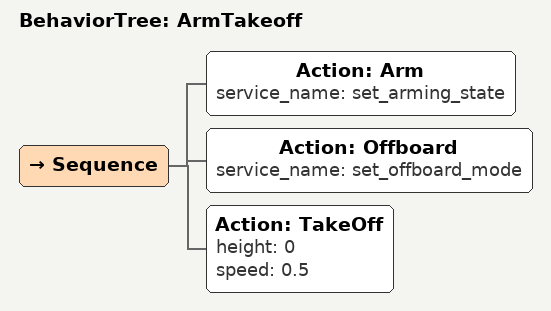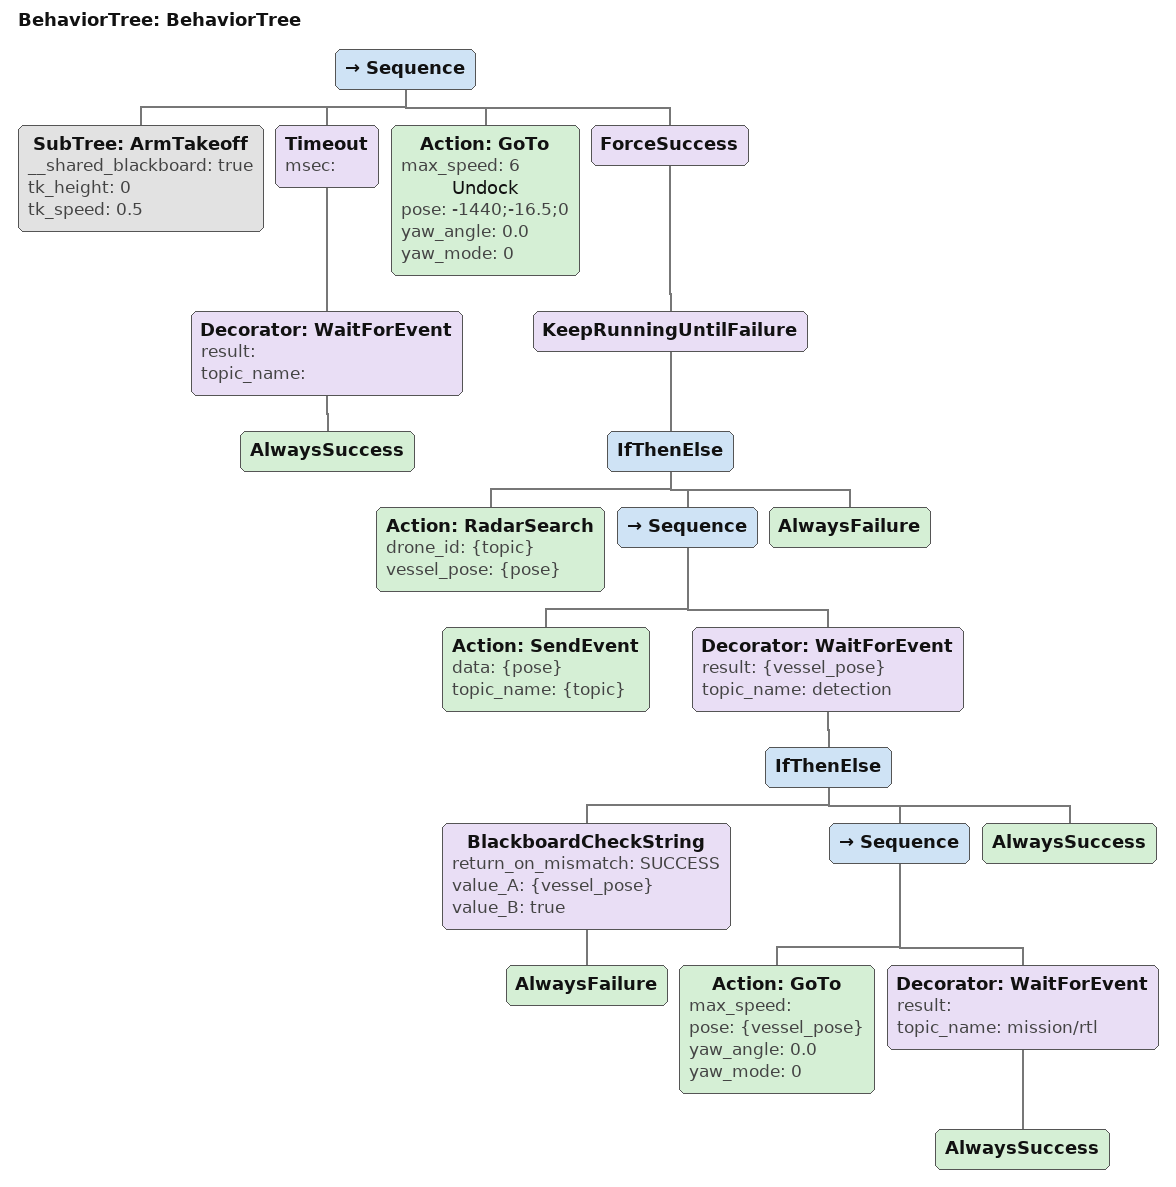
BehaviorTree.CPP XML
<?xml version="1.0"?>
<root main_tree_to_execute="BehaviorTree">
    <BehaviorTree ID="ArmTakeoff">
        <Sequence>
            <Action ID="Arm" service_name="set_arming_state"/>
            <Action ID="Offboard" service_name="set_offboard_mode"/>
            <Action ID="TakeOff" height="0" speed="0.5"/>
        </Sequence>
    </BehaviorTree>
    <BehaviorTree ID="BehaviorTree">
        <Sequence>
            <SubTree ID="ArmTakeoff" __shared_blackboard="true" tk_height="0" tk_speed="0.5"/>
            <Timeout msec="">
                <Decorator ID="WaitForEvent" result="" topic_name="">
                    <AlwaysSuccess/>
                </Decorator>
            </Timeout>
            <Action ID="GoTo" max_speed="6" name="Undock" pose="-1440;-16.5;0" yaw_angle="0.0" yaw_mode="0"/>
            <ForceSuccess>
                <KeepRunningUntilFailure>
                    <IfThenElse>
                        <Action ID="RadarSearch" drone_id="{topic}" vessel_pose="{pose}"/>
                        <Sequence>
                            <Action ID="SendEvent" data="{pose}" topic_name="{topic}"/>
                            <Decorator ID="WaitForEvent" result="{vessel_pose}" topic_name="detection">
                                <IfThenElse>
                                    <BlackboardCheckString return_on_mismatch="SUCCESS" value_A="{vessel_pose}" value_B="true">
                                        <AlwaysFailure/>
                                    </BlackboardCheckString>
                                    <Sequence>
                                        <Action ID="GoTo" max_speed="" pose="{vessel_pose}" yaw_angle="0.0" yaw_mode="0"/>
                                        <Decorator ID="WaitForEvent" result="" topic_name="mission/rtl">
                                            <AlwaysSuccess/>
                                        </Decorator>
                                    </Sequence>
                                    <AlwaysSuccess/>
                                </IfThenElse>
                            </Decorator>
                        </Sequence>
                        <AlwaysFailure/>
                    </IfThenElse>
                </KeepRunningUntilFailure>
            </ForceSuccess>
        </Sequence>
    </BehaviorTree>
</root>
